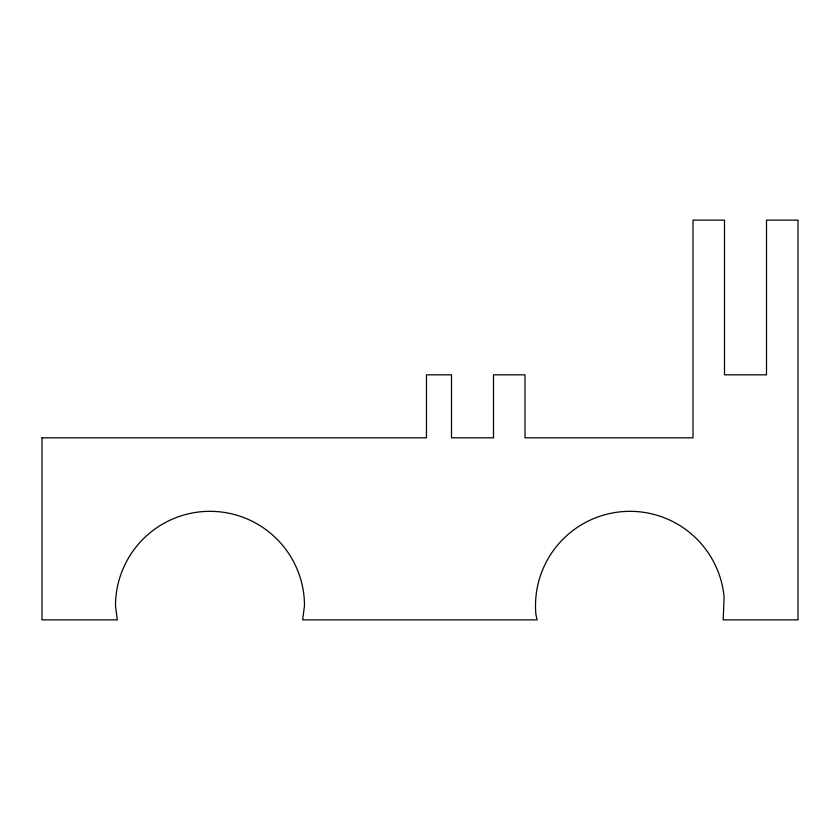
<?xml version="1.0" encoding="UTF-8"?>
<svg xmlns="http://www.w3.org/2000/svg" width="840" height="840" viewBox="0 0 840 840"><rect width="100%" height="100%" fill="white"/><g stroke="black" fill="none" stroke-linecap="round" stroke-linejoin="round"><path stroke-width="1.26" d="M42 437.829L42 619.868L117.359 619.868L115.5 606.207A94.5 94.5 0 0 1 209.622 511.329A94.5 94.5 0 0 1 304.5 605.451L302.663 619.868L537.117 619.868L535.899 614.46A94.5 94.5 0 0 1 621.369 511.728A94.5 94.5 0 0 1 724.101 597.208L723.208 619.868L798 619.868L798 220.133L766.5 220.133L766.5 374.829L724.5 374.829L724.5 220.133L693 220.133L693 437.829L525 437.829L525 374.829L493.5 374.829L493.5 437.829L451.5 437.829L451.5 374.829L426.468 374.829L426.468 437.829L42 437.829"/></g></svg>
